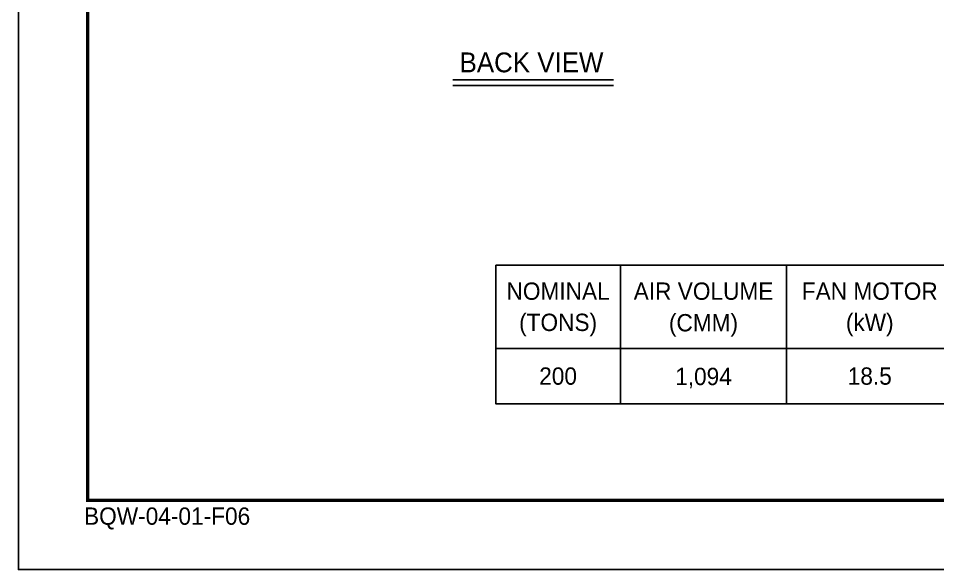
# Model space of a CAD drawing. Header units: millimetres. Extents: x -17070 to 48118, y -291348 to 33238.
# Drawn here: x 18710 to 28001, y 12443 to 18010 of the extents above; entities that cross this region are included whole.
import ezdxf
from ezdxf.enums import TextEntityAlignment as Align

# ---------------------------------------------------------------- set-up
doc = ezdxf.new("R2010")
doc.units = ezdxf.units.MM
for name, color, linetype in [('냉각탑_box', 1, 'Continuous'), ('냉각탑_form', 1, 'Continuous'), ('냉각탑_text', 3, 'Continuous')]:
    doc.layers.add(name, color=color, linetype=linetype)
doc.styles.add('돋움', font='Dotum.ttf')

msp = doc.modelspace()

# ---------------------------------------------------------------- linework, layer by layer
at = {"layer": 'Defpoints'}
msp.add_lwpolyline([(18710.4, 33238.5), (48117.6, 33238.5), (48117.6, 12443.4), (18710.4, 12443.4)], close=True, dxfattribs=at)
at = {"layer": '냉각탑_box'}
for p, q in [((23101.4, 17390.7), (24724.8, 17390.7)), ((23101.4, 17332.6), (24724.8, 17332.6)), ((24795.2, 15517.9), (24795.2, 14117.9)), ((26475.2, 15517.9), (26475.2, 14117.9)), ((23535.2, 14677.9), (38585.2, 14677.9))]:
    msp.add_line(p, q, dxfattribs=at)
msp.add_lwpolyline([(23535.2, 15517.9), (38585.2, 15517.9), (38585.2, 14117.9), (23535.2, 14117.9)], close=True, dxfattribs=at)
at = {"layer": '냉각탑_form', "const_width": 35}
msp.add_lwpolyline([(19410.6, 32538.3), (19410.6, 13143.6), (47417.4, 13143.6), (47417.4, 32538.3)], close=True, dxfattribs=at)

# ---------------------------------------------------------------- texts
at = {"layer": '냉각탑_form', "style": '돋움'}
msp.add_text('BQW-04-01-F06', height=175.043, dxfattribs=at).set_placement((19373.8, 12896))
at = {"layer": '냉각탑_text', "style": '돋움'}
for s, height, p in [('BACK VIEW', 199.97, (23896.4, 17565.7)), ('NOMINAL', 175, (24165.2, 15255.4)), ('AIR VOLUME', 175, (25635.2, 15255.4)), ('FAN MOTOR', 175, (27315.2, 15255.4)), ('(TONS)', 175, (24165.2, 14940.4)), ('(CMM)', 175, (25634.7, 14936.6)), ('(kW)', 175, (27315.2, 14940.4)), ('200', 175, (24165.2, 14397.9)), ('1,094', 175, (25634.7, 14394.1)), ('18.5', 175, (27315.2, 14397.9))]:
    msp.add_text(s, height=height, dxfattribs=at).set_placement(p, align=Align.MIDDLE_CENTER)

doc.saveas('drawing.dxf')
